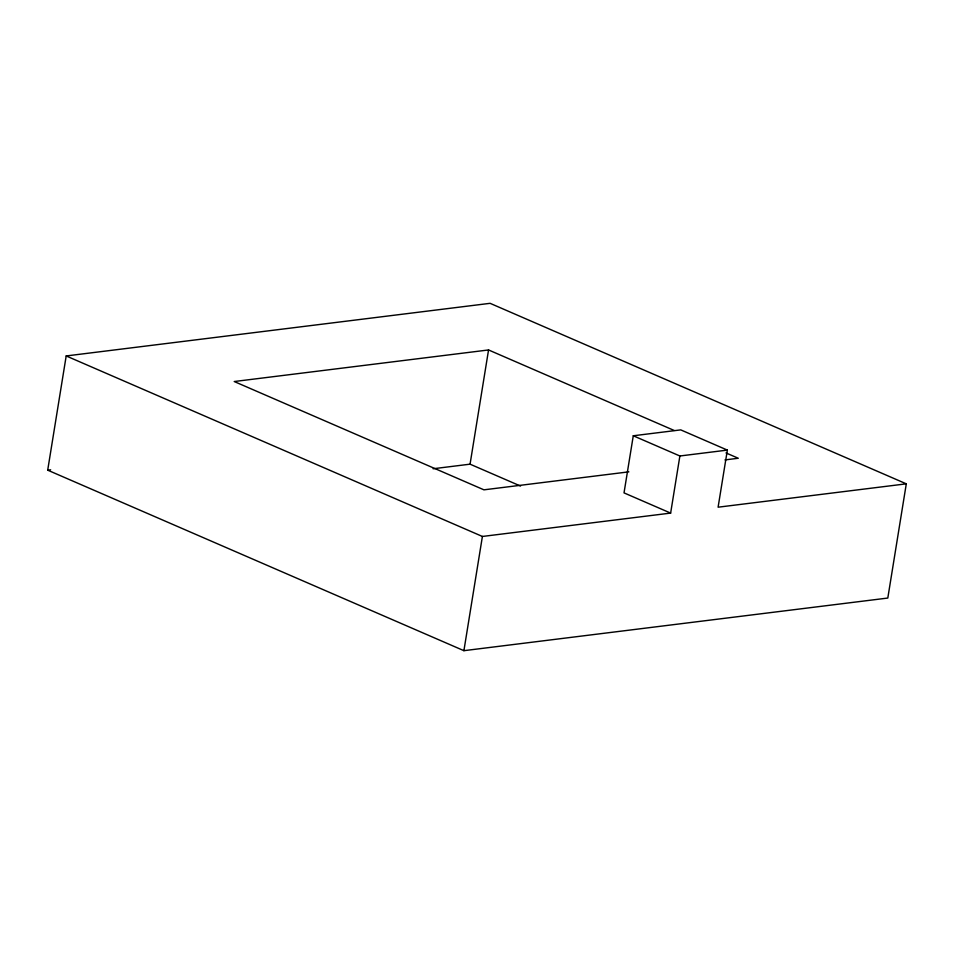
<?xml version="1.0" encoding="UTF-8"?>
<svg xmlns="http://www.w3.org/2000/svg" width="954" height="954" viewBox="0 0 954 954"><rect width="100%" height="100%" fill="white"/><g stroke="black" fill="none" stroke-linecap="round" stroke-linejoin="round"><path stroke-width="1.43" d="M47.7 470.167L66.196 355.949L490.094 303.324L906.3 483.833L887.804 598.051L463.906 650.676L47.7 470.167L50.657 469.797M433.092 468.76L470.06 464.169L488.555 349.951L674.144 430.445M463.906 650.676L482.402 536.458L670.638 513.097L679.88 455.988L727.353 450.097L718.1 507.194L906.3 483.833M727.353 450.097L680.751 429.884L633.277 435.775L624.023 492.884L670.638 513.097M488.555 349.951L234.219 381.528L483.94 489.831L628.853 471.848M724.968 459.911L738.277 458.254L725.994 452.935M633.277 435.775L679.88 455.988M470.06 464.169L520.55 486.063M66.196 355.949L482.402 536.458"/></g></svg>
